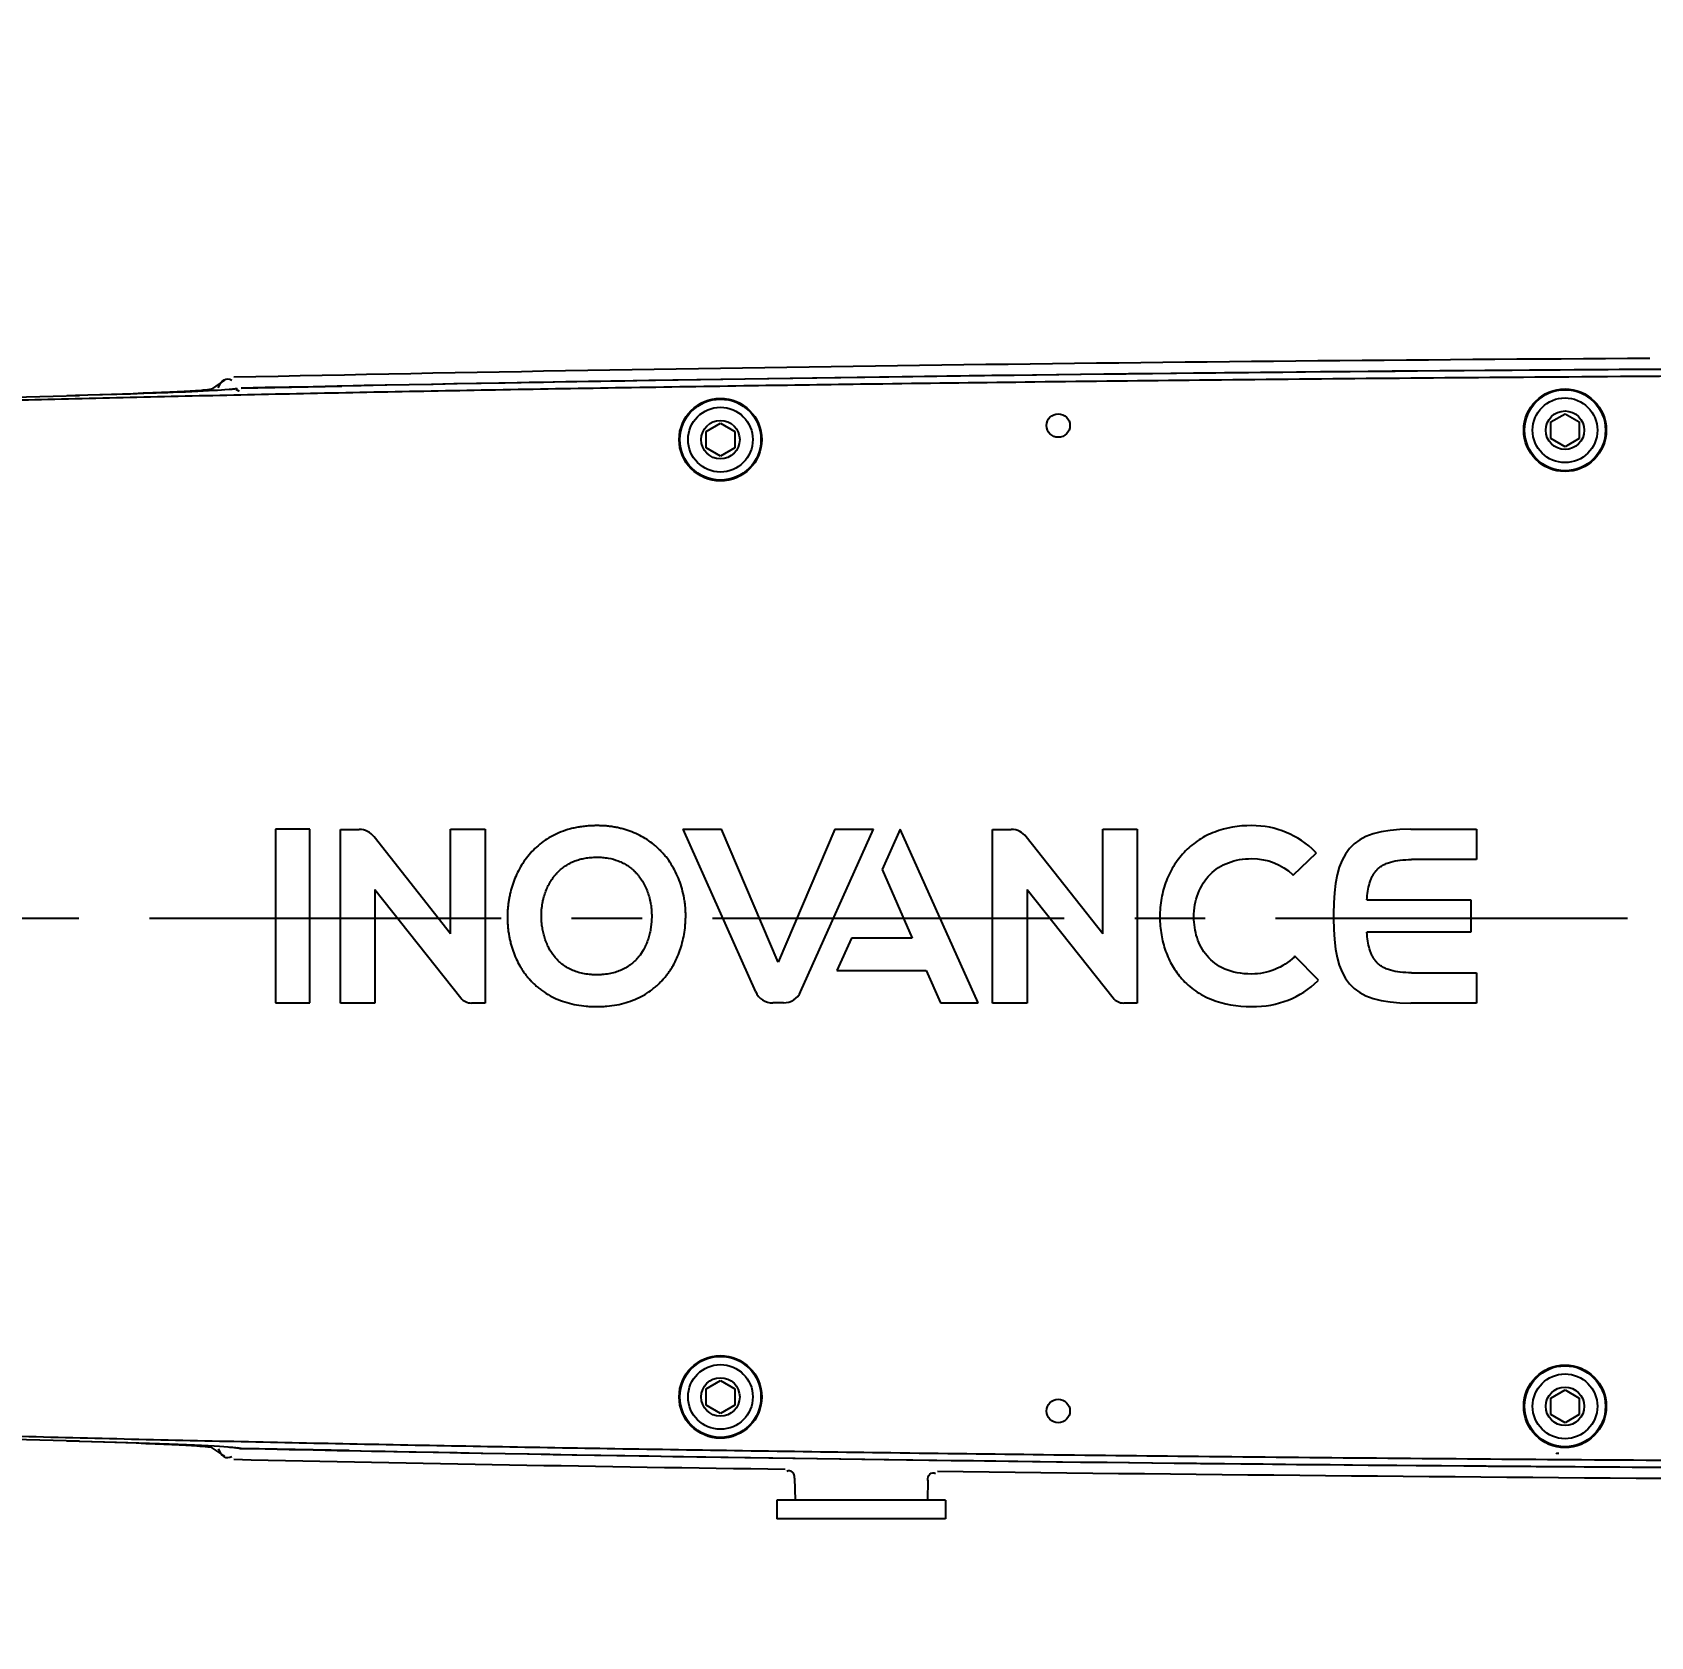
# Model space of a CAD drawing. Header units: millimetres. Extents: x 5828 to 6704, y 123 to 421.
# Drawn here: x 6593.41 to 6602.04, y 381.76 to 390.31 of the extents above; entities that cross this region are included whole.
import ezdxf

# ---------------------------------------------------------------- set-up
doc = ezdxf.new("R2010")
doc.units = ezdxf.units.MM
doc.linetypes.add('BANKLINE1', pattern=[5.5, 4, -1.5])
doc.linetypes.add('CENTER', pattern=[0.6, 0.375, -0.075, 0.075, -0.075])
for name, color, linetype in [('00_COMPONENTS', 7, 'BANKLINE1'), ('BREP_1_DXF_CONTINUOUS_LINE', 7, 'Continuous'), ('BREP_2_DXF_CONTINUOUS_LINE', 7, 'Continuous'), ('BREP_3_DXF_CONTINUOUS_LINE', 7, 'Continuous'), ('BREP_4_DXF_CONTINUOUS_LINE', 7, 'Continuous'), ('BREP_5_DXF_CONTINUOUS_LINE', 7, 'Continuous'), ('BREP_6_DXF_CONTINUOUS_LINE', 7, 'Continuous'), ('BREP_7_DXF_CONTINUOUS_LINE', 7, 'Continuous'), ('BREP_8_DXF_CONTINUOUS_LINE', 7, 'Continuous'), ('外形图', 7, 'Continuous')]:
    doc.layers.add(name, color=color, linetype=linetype)
doc.styles.add('微软雅黑', font='msyh.ttc', dxfattribs={"height": 2.1})
doc.dimstyles.new('尺寸标注_1_20比例', dxfattribs={"dimtxt": 2.1, "dimasz": 1.7, "dimexe": 0.5, "dimexo": 0.4, "dimgap": 0.5, "dimtad": 1, "dimdec": 1, "dimlfac": 20, "dimdsep": 46, "dimtxsty": '微软雅黑', "dimcen": 0.09, "dimadec": 0, "dimazin": 0, "dimtp": 0.01, "dimtm": 0.01, "dimtfac": 1, "dimtdec": 1, "dimtofl": 0, "dimtmove": 0, "dimatfit": 3, "dimfxl": 1, "dimtolj": 1, "dimarcsym": 0})

# ---------------------------------------------------------------- blocks, each defined once
blk = doc.blocks.new('*D1528')
at = {"layer": 'Defpoints', "color": 0}
for p in [(6588.5801, 395.0603), (6615.5301, 394.7603), (6615.5301, 385.5866)]:
    blk.add_point(p, dxfattribs=at)
at = {"layer": '外形图', "color": 0, "lineweight": -2, "ltscale": 20}
for p, q in [((6615.5301, 385.9866), (6615.5301, 395.2603)), ((6590.2801, 394.7603), (6613.8301, 394.7603)), ((6588.5801, 394.6603), (6588.5801, 394.2603))]:
    blk.add_line(p, q, dxfattribs=at)
at = {"layer": '外形图', "color": 0}
for points in [[(6590.2801, 395.0437), (6590.2801, 394.477), (6588.5801, 394.7603)], [(6613.8301, 394.477), (6613.8301, 395.0437), (6615.5301, 394.7603)]]:
    blk.add_solid(points, dxfattribs=at)
at = {"layer": '外形图', "color": 0, "insert": (6601.3989, 396.3463), "char_height": 2.1, "attachment_point": 5, "style": '微软雅黑'}
blk.add_mtext('\\A1;\\A1;539', dxfattribs=at)
blk = doc.blocks.new('*D1533')
at = {"layer": '00_COMPONENTS', "color": 0, "linetype": 'ByBlock', "lineweight": -2, "ltscale": 20}
for p, q in [((6615.1301, 409.4819), (6553.9847, 409.4819)), ((6554.4847, 407.7819), (6554.4847, 332.7866)), ((6615.8586, 331.0866), (6553.9847, 331.0866))]:
    blk.add_line(p, q, dxfattribs=at)
at = {"layer": '00_COMPONENTS', "color": 0}
for points in [[(6554.768, 407.7819), (6554.2014, 407.7819), (6554.4847, 409.4819)], [(6554.2014, 332.7866), (6554.768, 332.7866), (6554.4847, 331.0866)]]:
    blk.add_solid(points, dxfattribs=at)
at = {"layer": 'Defpoints', "color": 0}
for p in [(6615.5301, 409.4819), (6554.4847, 331.0866), (6616.2586, 331.0866)]:
    blk.add_point(p, dxfattribs=at)
at = {"layer": '00_COMPONENTS', "color": 0, "insert": (6552.8934, 370.2843), "char_height": 2.1, "attachment_point": 5, "rotation": 90, "style": '微软雅黑'}
blk.add_mtext('\\A1;\\A1;1567.9', dxfattribs=at)
blk = doc.blocks.new('123')
at = {"layer": 'BREP_1_DXF_CONTINUOUS_LINE', "color": 7, "linetype": 'Continuous'}
for p, q in [((17.5, -10.43), (17.5, 0.01)), ((17.5, 0.01), (20.95, 0.01)), ((20.95, 0.01), (20.95, -17.36)), ((6.49, -17.36), (6.49, -0.01)), ((6.49, -0.01), (8.36, -0.01)), ((17.5, -10.43), (9.85, -0.75)), ((9.93, -6.02), (9.93, -17.36)), ((9.93, -6.02), (18.52, -16.84)), ((9.93, -17.36), (6.49, -17.36)), ((20.95, -17.36), (19.59, -17.36))]:
    blk.add_line(p, q, dxfattribs=at)
for points in [[(9.85, -0.75), (9.5, -0.3), (8.96, -0.01), (8.36, -0.01)], [(18.52, -16.84), (18.77, -17.16), (19.16, -17.36), (19.59, -17.36)]]:
    blk.add_open_spline(points, degree=3, dxfattribs=at)
at = {"layer": 'BREP_2_DXF_CONTINUOUS_LINE', "color": 7, "linetype": 'Continuous'}
for p, q in [((62.43, 0), (60.62, -4.03)), ((70.21, -17.35), (62.43, 0)), ((60.62, -4.03), (63.61, -10.89)), ((57.54, -10.89), (56.1, -14.12)), ((63.61, -10.89), (57.54, -10.89)), ((56.1, -14.12), (65.01, -14.12)), ((65.01, -14.12), (66.45, -17.35)), ((66.45, -17.35), (70.21, -17.35))]:
    blk.add_line(p, q, dxfattribs=at)
at = {"layer": 'BREP_3_DXF_CONTINUOUS_LINE', "color": 7, "linetype": 'Continuous'}
for p, q in [((40.7, 0), (47.98, -16.24)), ((40.7, 0), (44.56, 0)), ((50.23, -13.26), (44.56, 0)), ((55.9, 0), (50.23, -13.26)), ((52.47, -16.24), (59.76, 0)), ((55.9, 0), (59.76, 0)), ((50.77, -17.34), (49.69, -17.34))]:
    blk.add_line(p, q, dxfattribs=at)
for centre, start, end in [((49.69, -15.48), 204.0204, 270.0145), ((50.77, -15.47), 270.0224, 335.7905)]:
    blk.add_arc(centre, 1.87, start, end, dxfattribs=at)
at = {"layer": 'BREP_4_DXF_CONTINUOUS_LINE', "color": 7, "linetype": 'Continuous'}
for p, q in [((101.69, -4.59), (104, -2.36)), ((104, -2.36), (103.92, -2.28)), ((101.61, -4.52), (101.69, -4.59)), ((101.86, -12.68), (101.78, -12.76)), ((104.22, -15.06), (101.86, -12.68)), ((104.14, -15.14), (104.22, -15.06))]:
    blk.add_line(p, q, dxfattribs=at)
for points, knots in [([(97.55, 0.37), (96.21, 0.37), (94.34, 0.04), (92.24, -1.01), (90.89, -2.11), (89.78, -3.49), (88.97, -5.1), (88.56, -6.58), (88.39, -7.82), (88.35, -8.76), (88.39, -9.67), (88.54, -10.82), (88.9, -12.19), (89.58, -13.68), (90.57, -15.04), (91.87, -16.19), (94.06, -17.36), (96.07, -17.72), (97.55, -17.72)], [0, 0, 0, 0, 0.123703, 0.185554, 0.247405, 0.309485, 0.371565, 0.433646, 0.464686, 0.495726, 0.524925, 0.554123, 0.612521, 0.670919, 0.729317, 0.796987, 0.864658, 1, 1, 1, 1]), ([(97.55, -14.46), (95.44, -14.46), (93.27, -13.36), (92.13, -11.17), (91.82, -9.81), (91.73, -8.7), (91.83, -7.54), (92.25, -6.02), (93.27, -4.4), (95.13, -3.21), (96.7, -2.93), (97.55, -2.93)], [0, 0, 0, 0, 0.228721, 0.343081, 0.400261, 0.457441, 0.526086, 0.59473, 0.732019, 0.866009, 1, 1, 1, 1])]:
    blk.add_open_spline(points, degree=3, knots=knots, dxfattribs=at)
for points in [[(103.92, -2.28), (102.16, -0.55), (99.96, 0.37), (97.55, 0.37)], [(97.55, -2.93), (99.13, -2.93), (100.57, -3.5), (101.61, -4.52)], [(101.78, -12.76), (100.73, -13.81), (99.11, -14.46), (97.55, -14.46)], [(97.55, -17.72), (100.15, -17.72), (102.43, -16.83), (104.14, -15.14)]]:
    blk.add_open_spline(points, degree=3, dxfattribs=at)
at = {"layer": 'BREP_5_DXF_CONTINUOUS_LINE', "color": 7, "linetype": 'Continuous'}
blk.add_line((32.11, -17.72), (32.86, -17.69), dxfattribs=at)
for points, knots in [([(32.1, 0.37), (32.09, 0.37), (32.08, 0.37), (32.05, 0.37), (32.01, 0.37), (31.95, 0.37), (31.88, 0.36), (31.79, 0.36), (31.67, 0.36), (31.48, 0.35), (31.25, 0.34), (30.98, 0.31), (30.72, 0.28), (30.37, 0.23), (29.95, 0.16), (29.46, 0.04), (28.84, -0.14), (28.1, -0.43), (27.3, -0.85), (26.57, -1.35), (25.91, -1.92), (25.13, -2.75), (24.49, -3.69), (24, -4.7), (23.7, -5.48), (23.5, -6.16), (23.38, -6.7), (23.31, -7.12), (23.25, -7.53), (23.21, -7.88), (23.19, -8.15), (23.19, -8.33), (23.18, -8.46), (23.18, -8.57), (23.18, -8.65), (23.18, -8.71), (23.18, -8.75), (23.18, -8.78), (23.18, -8.79), (23.18, -8.81), (23.18, -8.84), (23.18, -8.89), (23.18, -8.94), (23.18, -9.02), (23.18, -9.11), (23.19, -9.26), (23.2, -9.44), (23.21, -9.66), (23.23, -9.88), (23.26, -10.17), (23.32, -10.52), (23.4, -10.95), (23.52, -11.5), (23.73, -12.17), (24.04, -12.93), (24.35, -13.54), (24.63, -14), (24.85, -14.33), (25.05, -14.59), (25.2, -14.77), (25.29, -14.88), (25.35, -14.95), (25.43, -15.04), (25.53, -15.15), (25.71, -15.34), (25.98, -15.59), (26.32, -15.88), (26.8, -16.24), (27.43, -16.64), (28.25, -17.03), (29.13, -17.33), (30.07, -17.55), (30.89, -17.66), (31.57, -17.71), (31.93, -17.72), (32.11, -17.72), (32.11, -17.72)], [0, 0, 0, 0, 0.000325, 0.000651, 0.001301, 0.002602, 0.003903, 0.005204, 0.007806, 0.010409, 0.015613, 0.020817, 0.026021, 0.031226, 0.041634, 0.052043, 0.062451, 0.083269, 0.104086, 0.124903, 0.14572, 0.166537, 0.208171, 0.228989, 0.249806, 0.270623, 0.281031, 0.29144, 0.301849, 0.312257, 0.317461, 0.322666, 0.325268, 0.32787, 0.330472, 0.331773, 0.332424, 0.333074, 0.333725, 0.334375, 0.335676, 0.338279, 0.340881, 0.343483, 0.348687, 0.353891, 0.3643, 0.374709, 0.385117, 0.395526, 0.416343, 0.43716, 0.457977, 0.499612, 0.541246, 0.58288, 0.603697, 0.624514, 0.645332, 0.65574, 0.660944, 0.666149, 0.671353, 0.676557, 0.686966, 0.707783, 0.7286, 0.749417, 0.791052, 0.832686, 0.87432, 0.915954, 0.957589, 0.978406, 0.999223, 1, 1, 1, 1]), ([(35.91, -17), (36.19, -16.88), (36.74, -16.62), (37.37, -16.22), (37.84, -15.85), (38.13, -15.61), (38.34, -15.4), (38.5, -15.24), (38.63, -15.11), (38.73, -15), (38.81, -14.91), (38.87, -14.84), (38.96, -14.73), (39.1, -14.55), (39.3, -14.29), (39.52, -13.96), (39.8, -13.5), (40.11, -12.89), (40.42, -12.13), (40.66, -11.33), (40.84, -10.5), (40.94, -9.78), (40.97, -9.27), (40.98, -9.01), (40.99, -8.86), (40.99, -8.75), (40.99, -8.63), (40.99, -8.47), (40.98, -8.19), (40.96, -7.8), (40.91, -7.33), (40.81, -6.71), (40.64, -5.96), (40.36, -5.09), (39.99, -4.26), (39.55, -3.47), (39.12, -2.87), (38.74, -2.42), (38.43, -2.09), (38.13, -1.8), (37.7, -1.44), (37.14, -1.02), (36.41, -0.6), (35.76, -0.31), (35.22, -0.11), (34.8, 0.01), (34.38, 0.12), (33.94, 0.21), (33.57, 0.27), (33.26, 0.31), (33.04, 0.33), (32.84, 0.34), (32.69, 0.35), (32.57, 0.36), (32.45, 0.36), (32.35, 0.36), (32.27, 0.37), (32.22, 0.37), (32.18, 0.37), (32.16, 0.37), (32.13, 0.37), (32.11, 0.37), (32.1, 0.37), (32.1, 0.37), (32.1, 0.37)], [0, 0, 0, 0, 0.035714, 0.071429, 0.089286, 0.107143, 0.116071, 0.125, 0.133929, 0.138393, 0.142857, 0.147321, 0.151786, 0.160714, 0.178571, 0.196429, 0.214286, 0.25, 0.285714, 0.321429, 0.357143, 0.392857, 0.410714, 0.419643, 0.424107, 0.428571, 0.433036, 0.4375, 0.446429, 0.464286, 0.482143, 0.5, 0.535714, 0.571429, 0.607143, 0.642857, 0.678571, 0.696429, 0.714286, 0.732143, 0.75, 0.785714, 0.821429, 0.857143, 0.875, 0.892857, 0.910714, 0.928571, 0.946429, 0.955357, 0.964286, 0.973214, 0.977679, 0.982143, 0.986607, 0.991071, 0.993304, 0.995536, 0.996652, 0.997768, 0.998884, 0.999442, 0.999721, 1, 1, 1, 1]), ([(28.2, -4.3), (28.23, -4.27), (28.29, -4.21), (28.42, -4.09), (28.64, -3.89), (28.99, -3.64), (29.43, -3.37), (29.91, -3.16), (30.41, -2.99), (30.94, -2.88), (31.41, -2.82), (31.8, -2.79), (32.2, -2.78), (32.68, -2.8), (33.42, -2.9), (34.11, -3.08), (34.73, -3.36), (35.17, -3.62), (35.51, -3.87), (35.74, -4.06), (35.86, -4.18), (35.95, -4.27), (36.05, -4.38), (36.18, -4.52), (36.4, -4.78), (36.67, -5.18), (36.96, -5.71), (37.19, -6.27), (37.35, -6.76), (37.44, -7.17), (37.5, -7.49), (37.55, -7.81), (37.57, -8.08), (37.58, -8.3), (37.59, -8.43), (37.59, -8.55), (37.59, -8.63), (37.59, -8.7), (37.59, -8.75), (37.59, -8.78), (37.59, -8.79), (37.59, -8.8)], [0, 0, 0, 0, 0.010417, 0.020833, 0.041667, 0.083333, 0.125, 0.166667, 0.208333, 0.25, 0.291667, 0.3125, 0.333333, 0.375, 0.416667, 0.5, 0.541667, 0.583333, 0.625, 0.645833, 0.65625, 0.666667, 0.677083, 0.6875, 0.708333, 0.75, 0.791667, 0.833333, 0.875, 0.895833, 0.916667, 0.9375, 0.958333, 0.96875, 0.979167, 0.984375, 0.989583, 0.994792, 0.997396, 0.998698, 1, 1, 1, 1]), ([(27.59, -5.06), (27.66, -4.95), (27.79, -4.77), (27.97, -4.55), (28.1, -4.41), (28.17, -4.34), (28.2, -4.3)], [0, 0, 0, 0, 0.400072, 0.700036, 0.850018, 1, 1, 1, 1]), ([(36.74, -12.09), (36.61, -12.31), (36.28, -12.8), (35.6, -13.48), (34.82, -13.97), (34.08, -14.26), (33.48, -14.42), (32.93, -14.5), (32.46, -14.53), (32.09, -14.54), (31.73, -14.53), (31.26, -14.5), (30.71, -14.42), (30.11, -14.26), (29.38, -13.97), (28.59, -13.49), (27.85, -12.74), (27.37, -12.01), (27.08, -11.37), (26.9, -10.88), (26.77, -10.37), (26.68, -9.94), (26.63, -9.6), (26.61, -9.38), (26.59, -9.21), (26.58, -9.08), (26.58, -8.97), (26.58, -8.89), (26.58, -8.85), (26.57, -8.82), (26.57, -8.8), (26.57, -8.77), (26.57, -8.72), (26.57, -8.65), (26.57, -8.57), (26.57, -8.46), (26.58, -8.33), (26.59, -8.11), (26.61, -7.84), (26.66, -7.52), (26.71, -7.21), (26.81, -6.8), (26.96, -6.31), (27.19, -5.75), (27.41, -5.34), (27.55, -5.12), (27.59, -5.06)], [0, 0, 0, 0, 0.037506, 0.090006, 0.142507, 0.168757, 0.195007, 0.221257, 0.234382, 0.247507, 0.260632, 0.273757, 0.300007, 0.326257, 0.352508, 0.405008, 0.457508, 0.510008, 0.536258, 0.562508, 0.588759, 0.615009, 0.628134, 0.641259, 0.647821, 0.654384, 0.660946, 0.664228, 0.665868, 0.667509, 0.66915, 0.67079, 0.674071, 0.680634, 0.687197, 0.693759, 0.706884, 0.720009, 0.746259, 0.772509, 0.79876, 0.82501, 0.87751, 0.93001, 0.98251, 1, 1, 1, 1]), ([(37.59, -8.8), (37.59, -8.8), (37.59, -8.83), (37.59, -8.87), (37.59, -8.95), (37.58, -9.06), (37.58, -9.19), (37.56, -9.36), (37.54, -9.58), (37.49, -9.93), (37.41, -10.36), (37.28, -10.87), (37.1, -11.36), (36.92, -11.77), (36.79, -12.01), (36.74, -12.09)], [0, 0, 0, 0, 0.009511, 0.019022, 0.038045, 0.07609, 0.114134, 0.152179, 0.228269, 0.304358, 0.456537, 0.608717, 0.760896, 0.913075, 1, 1, 1, 1]), ([(32.86, -17.69), (32.95, -17.69), (33.37, -17.65), (34.11, -17.55), (35.04, -17.33), (35.63, -17.12), (35.91, -17)], [0, 0, 0, 0, 0.079012, 0.386008, 0.693004, 1, 1, 1, 1])]:
    blk.add_open_spline(points, degree=3, knots=knots, dxfattribs=at)
at = {"layer": 'BREP_6_DXF_CONTINUOUS_LINE', "color": 7, "linetype": 'Continuous'}
for p, q in [((0, 0), (0, -17.35)), ((3.42, 0), (0, 0)), ((3.42, -17.35), (3.42, 0)), ((0, -17.35), (3.42, -17.35))]:
    blk.add_line(p, q, dxfattribs=at)
at = {"layer": 'BREP_7_DXF_CONTINUOUS_LINE', "color": 7, "linetype": 'Continuous'}
for p, q in [((82.66, 0.01), (86.11, 0.01)), ((82.66, -10.43), (82.66, 0.01)), ((86.11, 0.01), (86.11, -17.36)), ((71.65, -17.36), (71.65, -0.01)), ((71.65, -0.01), (73.52, -0.01)), ((82.66, -10.43), (75.01, -0.75)), ((75.1, -6.02), (75.1, -17.36)), ((75.1, -6.02), (83.69, -16.84)), ((75.1, -17.36), (71.65, -17.36)), ((86.11, -17.36), (84.76, -17.36))]:
    blk.add_line(p, q, dxfattribs=at)
for points in [[(75.01, -0.75), (74.67, -0.3), (74.13, -0.01), (73.52, -0.01)], [(83.69, -16.84), (83.93, -17.16), (84.32, -17.36), (84.76, -17.36)]]:
    blk.add_open_spline(points, degree=3, dxfattribs=at)
at = {"layer": 'BREP_8_DXF_CONTINUOUS_LINE', "color": 7, "linetype": 'Continuous'}
for p, q in [((113.43, 0), (120, 0)), ((120, 0), (120, -3.03)), ((120, -3.03), (113.51, -3.03)), ((109.05, -7.06), (119.44, -7.06)), ((119.44, -7.06), (119.44, -10.29)), ((105.72, -8.46), (105.72, -8.67)), ((105.72, -8.69), (105.72, -8.67)), ((105.72, -8.69), (105.72, -8.9)), ((119.44, -10.29), (109.05, -10.29)), ((113.51, -14.33), (120, -14.33)), ((120, -14.33), (120, -17.36)), ((120, -17.36), (113.43, -17.36))]:
    blk.add_line(p, q, dxfattribs=at)
for points in [[(113.43, 0), (107.38, 0), (105.72, -2.32), (105.72, -8.46)], [(105.72, -8.9), (105.72, -15.04), (107.38, -17.36), (113.43, -17.36)]]:
    blk.add_open_spline(points, degree=3, dxfattribs=at)
for points in [[(109.05, -7.06), (109.07, -6.76), (109.13, -6.18), (109.27, -5.52), (109.44, -5.04), (109.56, -4.76), (109.67, -4.56), (109.76, -4.41), (109.85, -4.3), (109.91, -4.22), (109.94, -4.18), (109.97, -4.15), (110, -4.11), (110.05, -4.06), (110.14, -3.97), (110.26, -3.86), (110.43, -3.73), (110.66, -3.58), (110.98, -3.42), (111.55, -3.22), (112.36, -3.06), (113.11, -3.03), (113.51, -3.03)], [(113.51, -14.33), (113.11, -14.33), (112.36, -14.3), (111.55, -14.14), (110.98, -13.94), (110.66, -13.78), (110.43, -13.63), (110.26, -13.5), (110.14, -13.39), (110.05, -13.3), (110, -13.25), (109.97, -13.21), (109.94, -13.18), (109.91, -13.14), (109.85, -13.06), (109.76, -12.95), (109.67, -12.8), (109.56, -12.6), (109.44, -12.32), (109.27, -11.84), (109.13, -11.18), (109.07, -10.6), (109.05, -10.29)]]:
    blk.add_open_spline(points, degree=3, knots=[0, 0, 0, 0, 0.125, 0.25, 0.3125, 0.375, 0.40625, 0.4375, 0.46875, 0.484375, 0.492188, 0.5, 0.507812, 0.515625, 0.53125, 0.5625, 0.59375, 0.625, 0.6875, 0.75, 0.875, 1, 1, 1, 1], dxfattribs=at)

msp = doc.modelspace()

# ---------------------------------------------------------------- linework, layer by layer
at = {"layer": '00_COMPONENTS', "linetype": 'ByBlock', "ltscale": 20}
msp.add_arc((6615.5301, 356.0866), 53.3953, 29, 259, dxfattribs=at)
at = {"layer": '外形图', "linetype": 'Continuous'}
for p, q in [((6594.4376, 388.453), (6594.3681, 388.4054)), ((6593.6433, 388.3716), (6593.5983, 388.3704)), ((6593.7094, 388.3735), (6593.6433, 388.3716)), ((6593.71, 388.3732), (6593.6654, 388.3721)), ((6593.7736, 388.3754), (6593.7094, 388.3735)), ((6593.7884, 388.3752), (6593.71, 388.3732)), ((6593.8355, 388.3774), (6593.7736, 388.3754)), ((6593.8645, 388.3774), (6593.7884, 388.3752)), ((6593.8949, 388.3794), (6593.8355, 388.3774)), ((6593.9377, 388.3796), (6593.8645, 388.3774)), ((6593.9515, 388.3814), (6593.8949, 388.3794)), ((6594.0076, 388.3819), (6593.9377, 388.3796)), ((6594.005, 388.3834), (6593.9515, 388.3814)), ((6594.0554, 388.3854), (6594.005, 388.3834)), ((6594.0738, 388.3842), (6594.0076, 388.3819)), ((6594.1023, 388.3874), (6594.0554, 388.3854)), ((6594.1359, 388.3865), (6594.0738, 388.3842)), ((6594.1458, 388.3894), (6594.1023, 388.3874)), ((6594.1936, 388.3888), (6594.1359, 388.3865)), ((6594.1857, 388.3913), (6594.1458, 388.3894)), ((6594.2219, 388.3932), (6594.1857, 388.3913)), ((6594.2296, 388.3903), (6594.1936, 388.3888)), ((6594.2544, 388.395), (6594.2219, 388.3932)), ((6594.2635, 388.3918), (6594.2296, 388.3903)), ((6594.2831, 388.3968), (6594.2544, 388.395)), ((6594.2952, 388.3933), (6594.2635, 388.3918)), ((6594.3155, 388.399), (6594.2831, 388.3968)), ((6594.3248, 388.3947), (6594.2952, 388.3933)), ((6594.3226, 388.3996), (6594.3155, 388.399)), ((6594.3355, 388.4006), (6594.3226, 388.3996)), ((6594.3522, 388.3962), (6594.3248, 388.3947)), ((6594.3467, 388.4016), (6594.3355, 388.4006)), ((6594.3774, 388.3976), (6594.3522, 388.3962)), ((6594.3681, 388.4054), (6594.3548, 388.3963)), ((6594.4003, 388.3989), (6594.3774, 388.3976)), ((6594.421, 388.4002), (6594.4003, 388.3989)), ((6594.4395, 388.4015), (6594.421, 388.4002)), ((6594.4631, 388.4033), (6594.4395, 388.4015)), ((6594.5056, 388.4078), (6594.5062, 388.4079)), ((6594.527, 388.4109), (6595.0633, 388.4221)), ((6601.5038, 388.2306), (6601.5801, 388.2747)), ((6601.5801, 388.2747), (6601.6563, 388.2306)), ((6597.0038, 388.1806), (6597.0801, 388.2247)), ((6597.0038, 388.0926), (6597.0038, 388.1806)), ((6597.0801, 388.2247), (6597.1563, 388.1806)), ((6597.1563, 388.1806), (6597.1563, 388.0926)), ((6601.5038, 388.1426), (6601.5038, 388.2306)), ((6601.6563, 388.2306), (6601.6563, 388.1426)), ((6601.5801, 388.0986), (6601.5038, 388.1426)), ((6601.6563, 388.1426), (6601.5801, 388.0986)), ((6597.0801, 388.0486), (6597.0038, 388.0926)), ((6597.1563, 388.0926), (6597.0801, 388.0486)), ((6597.0038, 383.0806), (6597.0801, 383.1247)), ((6597.0801, 383.1247), (6597.1563, 383.0806)), ((6597.0038, 382.9926), (6597.0038, 383.0806)), ((6597.1563, 383.0806), (6597.1563, 382.9926)), ((6601.5038, 383.0306), (6601.5801, 383.0747)), ((6601.5038, 382.9426), (6601.5038, 383.0306)), ((6601.5801, 383.0747), (6601.6563, 383.0306)), ((6601.6563, 383.0306), (6601.6563, 382.9426)), ((6597.0801, 382.9486), (6597.0038, 382.9926)), ((6597.1563, 382.9926), (6597.0801, 382.9486)), ((6601.5801, 382.8986), (6601.5038, 382.9426)), ((6601.6563, 382.9426), (6601.5801, 382.8986)), ((6593.5964, 382.8029), (6593.6637, 382.801)), ((6593.6637, 382.801), (6593.7292, 382.7991)), ((6593.6654, 382.8012), (6593.7328, 382.7995)), ((6593.7292, 382.7991), (6593.7924, 382.7972)), ((6593.7328, 382.7995), (6593.798, 382.7977)), ((6593.7924, 382.7972), (6593.8533, 382.7952)), ((6593.798, 382.7977), (6593.8614, 382.7959)), ((6593.8533, 382.7952), (6593.9115, 382.7933)), ((6593.8614, 382.7959), (6593.9227, 382.7941)), ((6593.9115, 382.7933), (6593.9669, 382.7913)), ((6593.9227, 382.7941), (6593.9818, 382.7922)), ((6593.9669, 382.7913), (6594.0192, 382.7893)), ((6593.9818, 382.7922), (6594.0383, 382.7903)), ((6594.0192, 382.7893), (6594.0683, 382.7873)), ((6594.0383, 382.7903), (6594.092, 382.7884)), ((6594.0683, 382.7873), (6594.1142, 382.7853)), ((6594.092, 382.7884), (6594.143, 382.7865)), ((6594.1142, 382.7853), (6594.1566, 382.7833)), ((6594.143, 382.7865), (6594.1909, 382.7846)), ((6594.1566, 382.7833), (6594.1955, 382.7814)), ((6594.1909, 382.7846), (6594.2357, 382.7827)), ((6594.1955, 382.7814), (6594.2308, 382.7795)), ((6594.2308, 382.7795), (6594.2624, 382.7777)), ((6594.2357, 382.7827), (6594.2773, 382.7808)), ((6594.2624, 382.7777), (6594.2904, 382.776)), ((6594.2773, 382.7808), (6594.3156, 382.779)), ((6594.2904, 382.776), (6594.3069, 382.7748)), ((6594.3069, 382.7748), (6594.3217, 382.7738)), ((6594.3156, 382.779), (6594.3506, 382.7772)), ((6594.3506, 382.7772), (6594.3822, 382.7754)), ((6594.3548, 382.7769), (6594.4296, 382.7257)), ((6594.3822, 382.7754), (6594.4103, 382.7737)), ((6594.4103, 382.7737), (6594.4348, 382.7721)), ((6595.1022, 382.7504), (6594.527, 382.7623)), ((6594.4296, 382.7257), (6594.4376, 382.7202)), ((6597.4744, 382.603), (6597.4775, 382.4866)), ((6598.1855, 382.5923), (6598.1827, 382.4866)), ((6597.3801, 382.4866), (6597.3801, 382.3866)), ((6598.2801, 382.4866), (6597.3801, 382.4866)), ((6598.2801, 382.4866), (6598.2801, 382.3866)), ((6598.2801, 382.3866), (6597.3801, 382.3866))]:
    msp.add_line(p, q, dxfattribs=at)
at = {"layer": '外形图', "linetype": 'CENTER', "ltscale": 5}
msp.add_line((6582.0372, 385.5866), (6622.4315, 385.5866), dxfattribs=at)
at = {"layer": '外形图', "linetype": 'Continuous'}
for points in [[(6594.3652, 388.4034), (6594.364, 388.4033), (6594.3603, 388.4029), (6594.3562, 388.4025), (6594.3516, 388.402), (6594.3467, 388.4016)], [(6594.4868, 388.4054), (6594.4817, 388.4049), (6594.4761, 388.4044), (6594.4699, 388.4039), (6594.4631, 388.4033)], [(6594.5059, 388.4078), (6594.5053, 388.4077), (6594.5038, 388.4075), (6594.5016, 388.4072), (6594.4988, 388.4068), (6594.4954, 388.4064), (6594.4914, 388.4059), (6594.4868, 388.4054)], [(6594.3217, 382.7738), (6594.3348, 382.7727), (6594.3407, 382.7722), (6594.3462, 382.7717), (6594.3512, 382.7713), (6594.3558, 382.7708), (6594.36, 382.7704), (6594.3637, 382.77), (6594.3652, 382.7698)], [(6594.4348, 382.7721), (6594.4557, 382.7705), (6594.4648, 382.7698), (6594.473, 382.7691), (6594.4803, 382.7684), (6594.4867, 382.7678), (6594.4922, 382.7672), (6594.4969, 382.7667), (6594.5007, 382.7662), (6594.5017, 382.7661)], [(6601.5471, 382.7354), (6601.5447, 382.7352), (6601.5423, 382.7352), (6601.5399, 382.7353), (6601.5375, 382.7356), (6601.5352, 382.736), (6601.5328, 382.7366)]]:
    msp.add_lwpolyline(points, dxfattribs=at)
for centre, radius in [((6597.0801, 388.1366), 0.22), ((6597.0801, 388.1366), 0.2157), ((6601.5801, 388.1866), 0.22), ((6601.5801, 388.1866), 0.2157), ((6601.5801, 388.1866), 0.1725), ((6597.0801, 388.1366), 0.1725), ((6598.8801, 388.2116), 0.0625), ((6601.5801, 388.1866), 0.1026), ((6597.0801, 388.1366), 0.1026), ((6597.0801, 383.0366), 0.22), ((6597.0801, 383.0366), 0.2157), ((6597.0801, 383.0366), 0.1725), ((6601.5801, 382.9866), 0.22), ((6601.5801, 382.9866), 0.2157), ((6597.0801, 383.0366), 0.1026), ((6601.5801, 382.9866), 0.1725), ((6598.8801, 382.9616), 0.0625), ((6601.5801, 382.9866), 0.1026)]:
    msp.add_circle(centre, radius, dxfattribs=at)
for centre, radius, start, end in [((6604.8908, -111.7086), 500.2857, 90.327461, 91.191554), ((6605.1467, -128.0657), 516.5857, 90.270903, 91.177914), ((6605.3622, -148.4551), 536.976, 90.283609, 91.09897), ((6594.5303, 382.9153), 0.153, 264.24526, 268.78056), ((6605.1467, 899.237), 516.5839, 268.822085, 269.72909), ((6605.3765, 921.0185), 538.3662, 268.906497, 269.715599), ((6603.0231, 778.6024), 395.9901, 268.764857, 269.189977), ((6606.9233, 1079.106), 696.5193, 269.285381, 270.0113875)]:
    msp.add_arc(centre, radius, start, end, dxfattribs=at)
for points in [[(6594.4047, 388.4125), (6594.4115, 388.4289), (6594.4209, 388.4462), (6594.4358, 388.4558)], [(6594.4358, 388.4558), (6594.447, 388.4631), (6594.465, 388.461), (6594.4759, 388.4532)], [(6589.1488, 388.2024), (6590.6528, 388.2907), (6592.1592, 388.3348), (6593.6654, 388.372)], [(6593.6654, 382.8012), (6592.1592, 382.8384), (6590.6528, 382.8825), (6589.1488, 382.9708)], [(6594.4047, 382.7608), (6594.4115, 382.7443), (6594.4209, 382.7271), (6594.4358, 382.7174)], [(6594.4358, 382.7174), (6594.447, 382.7101), (6594.465, 382.7122), (6594.4759, 382.7201)]]:
    msp.add_open_spline(points, degree=3, dxfattribs=at)
for points, knots in [([(6597.8264, 388.433), (6597.8663, 388.4336), (6598.1757, 388.4377), (6598.7776, 388.4453), (6599.6552, 388.4551), (6600.5833, 388.464), (6601.219, 388.4691), (6601.539, 388.4715)], [0, 0, 0, 0, 0.032232, 0.250048, 0.486377, 0.741439, 1, 1, 1, 1]), ([(6601.539, 388.4715), (6601.5594, 388.4716), (6601.9479, 388.4745), (6602.3364, 388.4771), (6602.7045, 388.4792)], [0, 0, 0, 0, 0.052728, 1, 1, 1, 1]), ([(6588.877, 388.1693), (6588.9472, 388.1738), (6589.1195, 388.1849), (6589.3943, 388.2003), (6589.7015, 388.2166), (6590.009, 388.2315), (6590.3159, 388.2454), (6590.6235, 388.2585), (6590.9372, 388.2712), (6591.2669, 388.2837), (6591.6239, 388.2964), (6592.0194, 388.3096), (6592.4635, 388.3234), (6592.9616, 388.3377), (6593.5069, 388.3521), (6594.0831, 388.3661), (6594.6742, 388.3792), (6595.2749, 388.3914), (6595.8915, 388.4029), (6596.5362, 388.4139), (6597.1842, 388.424), (6597.6191, 388.4302), (6597.8264, 388.433)], [0, 0, 0, 0, 0.02358, 0.057837, 0.092214, 0.126652, 0.160988, 0.19514, 0.229787, 0.266195, 0.305678, 0.349482, 0.398768, 0.454558, 0.516412, 0.58156, 0.647662, 0.714501, 0.782863, 0.854282, 0.930544, 1, 1, 1, 1]), ([(6594.4988, 388.4031), (6594.4996, 388.403), (6594.5014, 388.4026), (6594.503, 388.4021), (6594.5039, 388.4019)], [0, 0, 0, 0, 0.490838, 1, 1, 1, 1]), ([(6594.5013, 388.4022), (6594.5026, 388.4018), (6594.5054, 388.4009), (6594.5079, 388.3997), (6594.5092, 388.399)], [0, 0, 0, 0, 0.482608, 1, 1, 1, 1]), ([(6594.5039, 388.4019), (6594.5049, 388.4015), (6594.5069, 388.4007), (6594.5089, 388.3998), (6594.5099, 388.3993)], [0, 0, 0, 0, 0.486909, 1, 1, 1, 1]), ([(6594.5092, 388.399), (6594.5103, 388.3985), (6594.5125, 388.3972), (6594.5145, 388.3958), (6594.5156, 388.3951)], [0, 0, 0, 0, 0.484343, 1, 1, 1, 1]), ([(6594.5099, 388.3993), (6594.5109, 388.3988), (6594.5131, 388.3975), (6594.5151, 388.3961), (6594.5162, 388.3954)], [0, 0, 0, 0, 0.484722, 1, 1, 1, 1]), ([(6601.5469, 382.7017), (6601.2232, 382.7041), (6600.583, 382.7093), (6599.6495, 382.7182), (6598.77, 382.728), (6597.9601, 382.7382), (6597.217, 382.7487), (6596.5309, 382.7594), (6595.8852, 382.7705), (6595.2607, 382.7821), (6594.6415, 382.7948), (6594.0201, 382.8086), (6593.4065, 382.8237), (6592.8253, 382.8393), (6592.3, 382.8548), (6591.8389, 382.8695), (6591.4344, 382.8835), (6591.0736, 382.8968), (6590.7425, 382.9098), (6590.4278, 382.923), (6590.1194, 382.9367), (6589.8124, 382.9512), (6589.5051, 382.9669), (6589.1982, 382.9839), (6588.9935, 382.9963), (6588.8915, 383.0029)], [0, 0, 0, 0, 0.076729, 0.151702, 0.221202, 0.285168, 0.343618, 0.39731, 0.447779, 0.496645, 0.545315, 0.594538, 0.643924, 0.690764, 0.732319, 0.768454, 0.800082, 0.828227, 0.854011, 0.878579, 0.902872, 0.927155, 0.951424, 0.975775, 1, 1, 1, 1]), ([(6594.5273, 382.7623), (6594.5226, 382.7624), (6594.5131, 382.763), (6594.5037, 382.7646), (6594.4989, 382.7657)], [0, 0, 0, 0, 0.486969, 1, 1, 1, 1]), ([(6594.515, 382.7631), (6594.513, 382.7633), (6594.5092, 382.7637), (6594.5054, 382.7644), (6594.5035, 382.7647)], [0, 0, 0, 0, 0.496949, 1, 1, 1, 1]), ([(6602.7044, 382.694), (6602.3358, 382.6962), (6601.95, 382.6987), (6601.5642, 382.7016), (6601.5469, 382.7017)], [0, 0, 0, 0, 0.955339, 1, 1, 1, 1]), ([(6597.4744, 382.6033), (6597.4741, 382.6149), (6597.4725, 382.6404), (6597.4426, 382.6454), (6597.4347, 382.6395)], [0, 0, 0, 0, 0.540356, 1, 1, 1, 1]), ([(6598.1855, 382.5919), (6598.1858, 382.6037), (6598.1874, 382.6298), (6598.218, 382.6346), (6598.2258, 382.6284)], [0, 0, 0, 0, 0.542487, 1, 1, 1, 1])]:
    msp.add_open_spline(points, degree=3, knots=knots, dxfattribs=at)

# ---------------------------------------------------------------- block references
at = {"xscale": 0.05332793599414301, "yscale": 0.05332793599414301, "zscale": 0.05332793599414301}
msp.add_blockref('123', (6594.7091, 386.0607), dxfattribs=at)

# ---------------------------------------------------------------- dimensions: what is measured, and where the dimension line sits
at = {"layer": '00_COMPONENTS', "linetype": 'ByBlock', "ltscale": 20}
dim = msp.add_linear_dim(base=(6554.4847, 331.0866), p1=(6615.5301, 409.4819), p2=(6616.2586, 331.0866), angle=90, text='\\A1;1567.9', dimstyle='尺寸标注_1_20比例', dxfattribs=at)
dim.commit()
dim.dimension.update_dxf_attribs({"geometry": '*D1533', "text_midpoint": (6552.8934, 370.2843)})
at = {"layer": '外形图', "ltscale": 20}
dim = msp.add_linear_dim(base=(6615.5301, 394.7603), p1=(6588.5801, 395.0603), p2=(6615.5301, 385.5866), text='\\A1;539', dimstyle='尺寸标注_1_20比例', dxfattribs=at)
dim.commit()
dim.dimension.update_dxf_attribs({"geometry": '*D1528', "text_midpoint": (6601.3989, 394.7603), "dimtype": 160})

doc.saveas('drawing.dxf')
